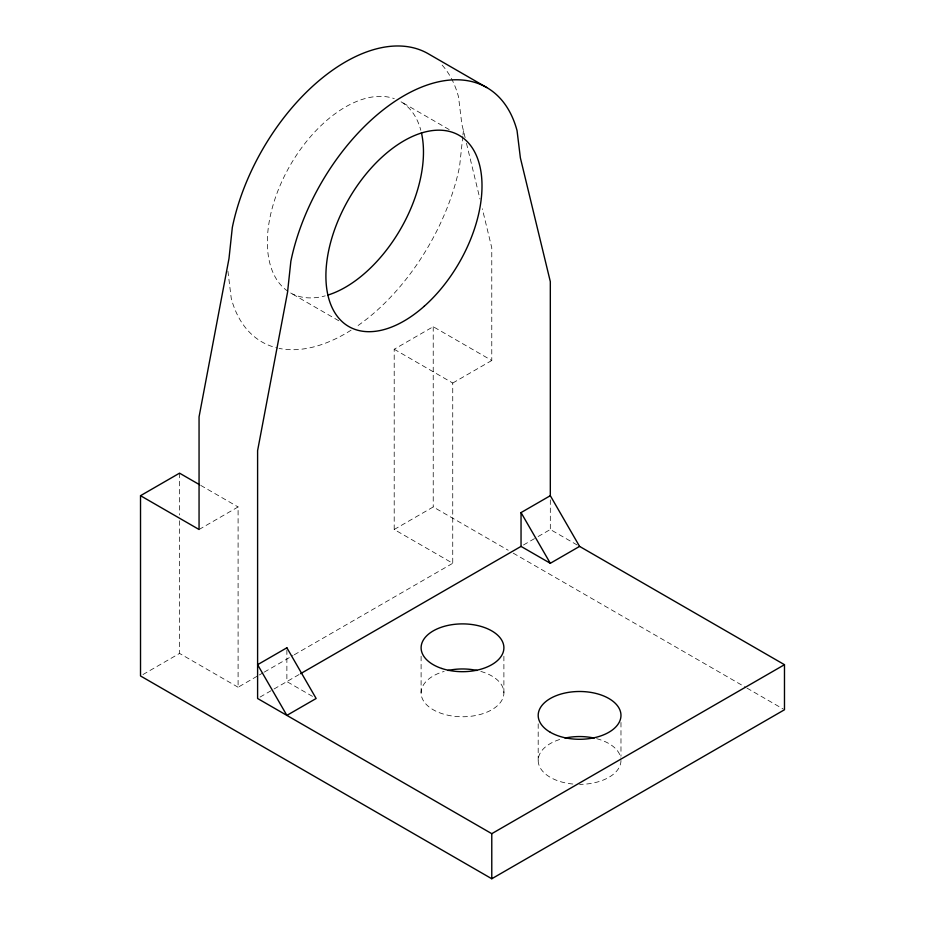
<?xml version="1.0" encoding="UTF-8"?>
<svg xmlns="http://www.w3.org/2000/svg" width="925" height="925" viewBox="0 0 925 925"><rect width="100%" height="100%" fill="white"/><g stroke="black" fill="none" stroke-linecap="round" stroke-linejoin="round"><path stroke-width="0.69" stroke-dasharray="4.62 3.47" d="M462.801 136.38L459.575 166.546A167.148 96.501 -60 0 1 355.686 327.161M462.962 134.946L463.425 130.645M394.2 349.234L452.741 383.031L452.741 563.29L394.2 529.493L394.2 349.234L433.224 326.698L491.776 360.496L491.776 247.831L482.318 208.773M199.06 529.493L238.095 506.958L238.095 687.229L258.052 675.689M452.741 383.031L491.776 360.496M142.959 674.545L179.542 653.42L238.095 687.229M394.2 529.493L433.224 506.958L508.23 550.259M259.301 674.972L263.047 672.81M264.296 672.093L293.005 655.524M294.254 654.796L452.741 563.29M260.041 697.08L299.33 674.394M523.481 544.987L536.893 537.24M538.119 536.535L550.317 529.493L579.582 546.398M449.192 129.581L400.606 101.53A110.387 63.732 -60 0 1 420.817 130.275M338.804 320.778L290.219 292.728A110.387 63.732 -60 0 0 325.218 295.861M513.225 553.15L745.735 687.379M746.984 688.107L783.232 709.036M200.725 485.382L238.095 506.958M312.488 696.375L286.877 681.586L286.877 649.2M465.113 137.617L461.829 124.089L458.511 96.848A165.587 95.599 -60 0 0 440.346 63.189M466.454 143.202L479.959 199.002M227.932 271.187L231.25 298.37A167.148 96.501 -60 0 0 277.65 348.066M620.976 722.425L620.976 756.234M550.317 499.916L550.317 529.493M538.188 723.836L538.188 760.454M503.894 656.241L503.894 692.86M433.224 326.698L433.224 506.958M421.106 656.241L421.106 692.86M179.542 473.161L179.542 514.982M179.542 520.752L179.542 653.42M351.107 330.167A167.148 96.501 -60 0 1 279.061 348.378M620.976 760.454A41.394 23.9 0 0 1 579.582 784.354M572.829 784.03A41.394 23.9 0 0 1 538.547 763.576A41.394 23.9 0 0 1 562.493 738.682M596.671 738.682A41.394 23.9 0 0 1 620.756 757.957M480.815 671.423A41.394 23.9 0 0 1 494.783 707.822A41.394 23.9 0 0 1 430.217 707.822A41.394 23.9 0 0 1 444.185 671.423M287.883 291.259A110.387 63.732 -60 0 1 288.438 168.419A110.387 63.732 -60 0 1 394.281 98.64"/><path stroke-width="1.39" d="M784.481 664.693L491.776 833.679L257.601 698.491L257.601 450.625L287.536 292.312L290.866 261.232A165.587 95.599 -60 0 1 403.959 95.737A165.587 95.599 -60 0 1 517.052 130.645L520.382 157.886L550.317 281.628L550.317 495.696L579.582 546.398L784.481 664.693L784.481 709.753L491.776 878.75L140.519 675.955L140.519 495.696L179.542 473.161L199.476 484.665M300.579 673.678L521.041 546.398L521.041 512.589L550.317 495.696M521.041 546.398L550.317 563.29L579.582 546.398M486.747 87.54L428.206 53.731A165.587 95.599 -60 0 0 232.325 227.434L228.995 258.514L199.06 416.828L199.06 529.493L140.519 495.696M521.041 512.589L550.317 563.29M491.776 833.679L491.776 878.75M447.92 670.486A41.394 23.9 0 0 1 477.08 670.486M565.013 738.081A41.394 23.9 0 0 1 594.162 738.081M421.43 132.761A110.387 63.732 -60 0 1 327.67 295.144M286.877 647.789L257.601 664.693L286.877 715.383L316.142 698.491L286.877 647.789M550.317 732.288A41.394 23.9 0 0 0 619.565 721.569A41.394 23.9 0 0 0 568.875 692.305A41.394 23.9 0 0 0 550.317 732.288M441.803 668.486A41.394 23.9 0 0 0 503.894 647.789A41.394 23.9 0 0 0 441.803 627.092A41.394 23.9 0 0 0 441.803 668.486M424.159 306.325A110.387 63.732 -60 0 0 459.147 135.339A110.387 63.732 -60 0 0 328.56 251.137A110.387 63.732 -60 0 0 424.159 306.325"/></g></svg>
